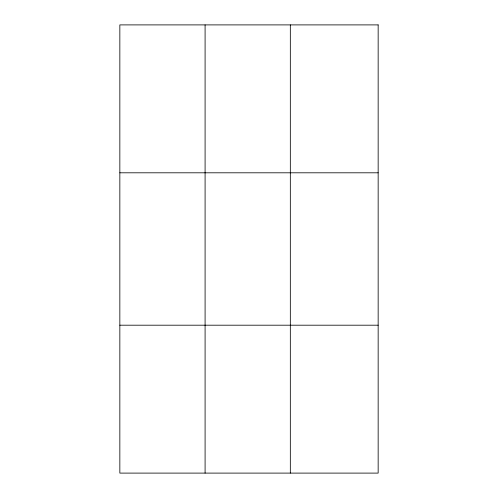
<?xml version="1.0" encoding="UTF-8"?>
<svg xmlns="http://www.w3.org/2000/svg" width="498" height="498" viewBox="0 0 498 498"><rect width="100%" height="100%" fill="white"/><g stroke="black" fill="none" stroke-linecap="round" stroke-linejoin="round"><path stroke-width="0.75" d="M205.089 24.9L205.089 473.1M290.328 24.9L290.328 473.1M119.844 172.806L378.156 172.806M119.844 325.194L378.156 325.194M378.156 24.9L378.156 473.1L119.844 473.1L119.844 24.9L378.156 24.9"/></g></svg>
